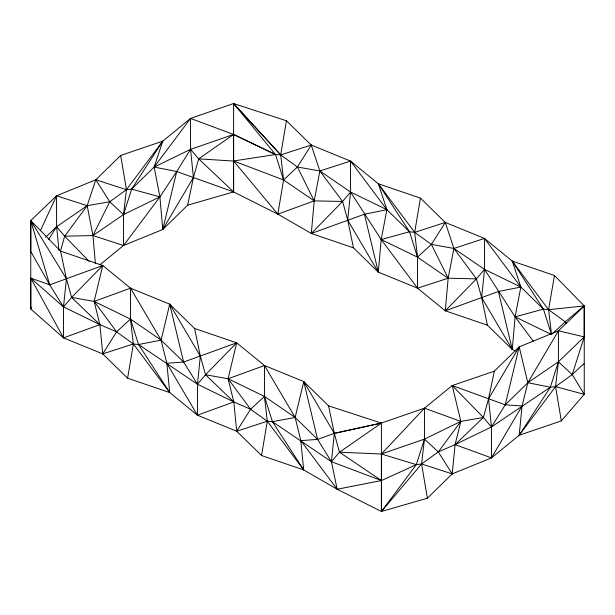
<?xml version="1.0" encoding="UTF-8"?>
<svg xmlns="http://www.w3.org/2000/svg" width="615" height="615" viewBox="0 0 615 615"><rect width="100%" height="100%" fill="white"/><g stroke="black" fill="none" stroke-linecap="round" stroke-linejoin="round"><path stroke-width="0.92" d="M350.527 161.092L386.904 209.7L364.426 214.235L311.305 233.462L314.211 200.882L319.846 170.97L350.527 161.092L350.565 192.026L342.593 201.451L314.211 200.882L277.826 214.135L233.592 160.969L275.535 154.557L280.701 154.934L311.236 145.04L319.846 170.97L342.593 201.451L347.721 220.162L378.31 272.145L381.185 239.543L386.904 209.7L378.333 183.77L414.679 232.37L431.392 244.378L453.901 248.452L484.489 238.428L484.535 269.378L476.448 278.864L448.166 278.226L417.547 288.174L378.31 272.145L353.464 247.86L311.305 233.462L277.826 214.135L283.577 179.98L280.701 154.934L233.592 103.543L286.429 120.771L311.236 145.04L350.527 161.092L378.333 183.77L420.422 198.13L445.298 222.438L484.489 238.428L512.241 261.091L554.453 275.512L584.235 305.909L584.25 363.411L572.234 374.573L555.56 386.612L519.191 435.243L491.454 457.891L452.225 473.904L427.356 498.212L381.408 511.48L337.174 489.248L303.702 469.921L261.544 455.523L236.698 431.238L197.461 415.21L197.492 384.252L200.329 356.093L194.586 328.479L169.709 304.171L130.518 288.166L102.767 265.526L60.554 251.097L30.773 220.585L56.557 195.785L95.809 179.757L120.678 155.457L162.783 141.112L190.527 118.434L233.585 103.504L280.701 154.934L297.391 167.003L319.846 170.97L350.565 192.026L386.904 209.7L409.482 231.74L417.516 257.178L417.547 288.174L445.275 310.806L487.388 325.181L512.257 349.481L515.747 350.904M194.586 328.479L236.675 342.839L264.481 365.518L264.442 396.414L267.287 421.198L261.544 455.523M381.415 453.993L381.415 511.503L421.59 463.956L438.28 451.94L455.085 444.622L491.454 426.948L550.348 387.212L555.56 386.612L584.242 394.361L584.25 363.411M491.454 457.891L522.066 405.977L505.261 404.824L452.217 385.551L460.858 421.406L455.085 444.622L491.454 457.891L491.454 426.948L505.261 404.824L527.824 382.722L558.412 361.789L584.242 336.889L558.443 330.816L527.824 382.722L522.066 405.977L519.191 435.243L561.311 420.898L584.242 394.361L572.234 374.573L584.242 336.889L584.25 306.001L558.443 330.816L519.191 346.868L494.322 371.168L452.217 385.551L424.473 408.168L424.442 439.11L421.59 463.956L427.356 498.212M558.443 330.816L558.412 361.789L555.56 386.612L561.311 420.898M130.518 288.166L130.472 319.07L133.37 343.954L127.613 378.202L169.732 392.578L197.461 415.21L233.823 401.941L250.574 409.236L267.287 421.198L303.702 469.921L300.796 440.609L295.162 417.454L264.481 365.518L228.104 378.755L205.525 374.727L197.492 384.252L138.56 344.523L133.37 343.954L102.751 353.902L63.514 337.881L30.765 308.984L30.773 220.585L66.42 278.787L71.594 297.429L99.891 324.635L116.589 331.8L133.37 343.954L169.732 392.578L166.834 363.281L161.107 340.141L130.518 288.166L94.149 301.411L71.594 297.429L63.491 306.9L63.514 337.881L99.891 324.635L94.149 301.411L102.767 265.526L49.715 284.83L30.758 278.072L30.758 309.007L31.134 307.123M277.826 214.135L233.592 191.934L233.585 134.447L190.527 118.434L154.142 167.065L131.61 189.136L123.546 214.566L123.546 245.5L100.183 264.573M381.454 480.561L416.309 464.632L421.59 463.956L452.225 473.904L438.28 451.94L460.858 421.406L424.473 408.168L381.415 423.059L381.408 511.48L416.309 464.632L424.442 439.11L460.858 421.406L483.39 417.462L491.454 426.948L488.571 398.766L494.322 371.168M353.464 247.86L347.721 220.162L350.565 192.026L381.185 239.543L409.482 231.74L414.679 232.37L445.298 222.438L453.901 248.452L476.448 278.864L481.637 297.552L512.257 349.481L515.109 316.879L520.859 287.036L512.241 261.091L548.588 309.691L566.753 322.929M484.489 238.428L520.859 287.036L498.411 291.51L445.275 310.806L448.166 278.226L453.901 248.452L484.535 269.378L520.859 287.036L543.414 309.099L551.509 334.545L548.588 309.691L554.453 275.512M452.225 473.904L455.085 444.622L483.39 417.462L488.571 398.766L519.191 346.868L527.824 382.722L550.348 387.212L558.412 361.789L572.234 374.573M381.415 480.538L331.431 461.711L317.617 439.418L295.162 417.454L303.772 381.577L334.306 433.367L331.431 461.711L337.174 489.248L381.415 480.538L339.472 452.21L334.306 433.367L328.579 405.839L303.772 381.577L264.481 365.518M280.701 154.934L286.429 120.771M420.422 198.13L414.679 232.37L417.516 257.178L448.166 278.226L431.392 244.378L445.298 222.438M190.527 118.434L190.55 149.353L193.41 177.527L162.775 229.487L159.915 196.877L154.142 167.065L162.783 141.112L126.429 189.674L109.739 201.758L87.176 205.702L56.557 195.785L56.588 226.712L64.652 236.198L92.934 235.56L123.546 245.5L162.775 229.487L187.644 205.179L193.41 177.527L198.691 158.855L233.585 134.447L275.535 154.557L283.577 179.98L314.211 200.882L297.391 167.003L311.236 145.04M197.461 415.21L166.834 363.281L183.616 362.058L236.675 342.839L228.104 378.755L233.823 401.941L236.698 431.238L267.287 421.198L272.414 421.667L295.162 417.454L264.442 396.414L228.104 378.755L250.574 409.236L236.698 431.238M162.775 229.487L176.72 171.531L190.55 149.353L233.585 134.447L275.535 154.557L233.592 103.497L233.592 191.934L187.644 205.179M169.709 304.171L161.107 340.141L183.616 362.058L197.492 384.252L233.823 401.941L205.525 374.727L200.329 356.093L169.709 304.171L183.616 362.058M505.261 404.824L519.191 346.868M60.431 251.32L64.652 236.198L87.176 205.702L95.809 179.757L126.429 189.674L131.61 189.136L159.915 196.877L176.72 171.531L233.592 191.911L198.691 158.855L190.55 149.353L154.142 167.065L176.72 171.531M40.429 230.625L56.557 195.785M95.809 179.757L109.739 201.758L92.934 235.56L95.394 263.489M48.693 239.35L56.588 226.712L87.176 205.702L92.934 235.56L123.546 214.566L159.915 196.877L123.546 245.5M127.613 378.202L102.751 353.902L116.589 331.8L130.472 319.07L161.107 340.141L138.56 344.523L130.472 319.07L94.149 301.411L116.589 331.8M131.61 189.136L162.783 141.112M519.191 435.243L550.348 387.212M328.579 405.839L381.415 423.112L339.472 452.21L331.431 461.711L272.414 421.667L264.442 396.414L250.574 409.236M424.473 408.168L381.415 454.008L339.472 452.21M71.594 297.429L102.767 265.526M311.305 233.462L342.593 201.451M205.525 374.727L236.675 342.839M445.275 310.806L476.448 278.864M45.71 237.167L56.588 226.712L58.963 250.182M297.391 167.003L283.577 179.98L233.592 160.969M552.201 333.907L565.293 321.768L584.235 305.909L548.588 309.691L543.414 309.099L515.109 316.879L484.535 269.378L481.637 297.552L487.388 325.181M431.392 244.378L417.516 257.178L381.185 239.543L417.547 288.174M337.174 489.248L300.796 440.609L317.617 439.418L334.306 433.367L381.415 423.066L334.306 433.367M198.691 158.855L233.546 161.053M416.309 464.632L381.415 454.008L424.442 439.11L438.28 451.94M550.663 334.137L515.109 316.879L533.305 341.194M109.739 201.758L123.546 214.566L126.429 189.674L120.678 155.457M452.217 385.551L483.39 417.462M64.652 236.198L89.175 261.352M512.241 261.091L543.414 309.099M378.333 183.77L409.482 231.74M272.414 421.667L303.702 469.921M138.56 344.523L169.732 392.578M49.715 284.83L30.773 220.585L30.758 251.535L49.715 284.83L63.491 306.9L99.891 324.635L102.751 353.902M63.514 337.881L30.758 278.072L63.491 306.9L66.42 278.787L60.554 251.097M565.293 321.768L566.084 323.505M364.426 214.235L378.31 272.145M498.411 291.51L512.257 349.481M303.772 381.577L317.617 439.418"/></g></svg>
